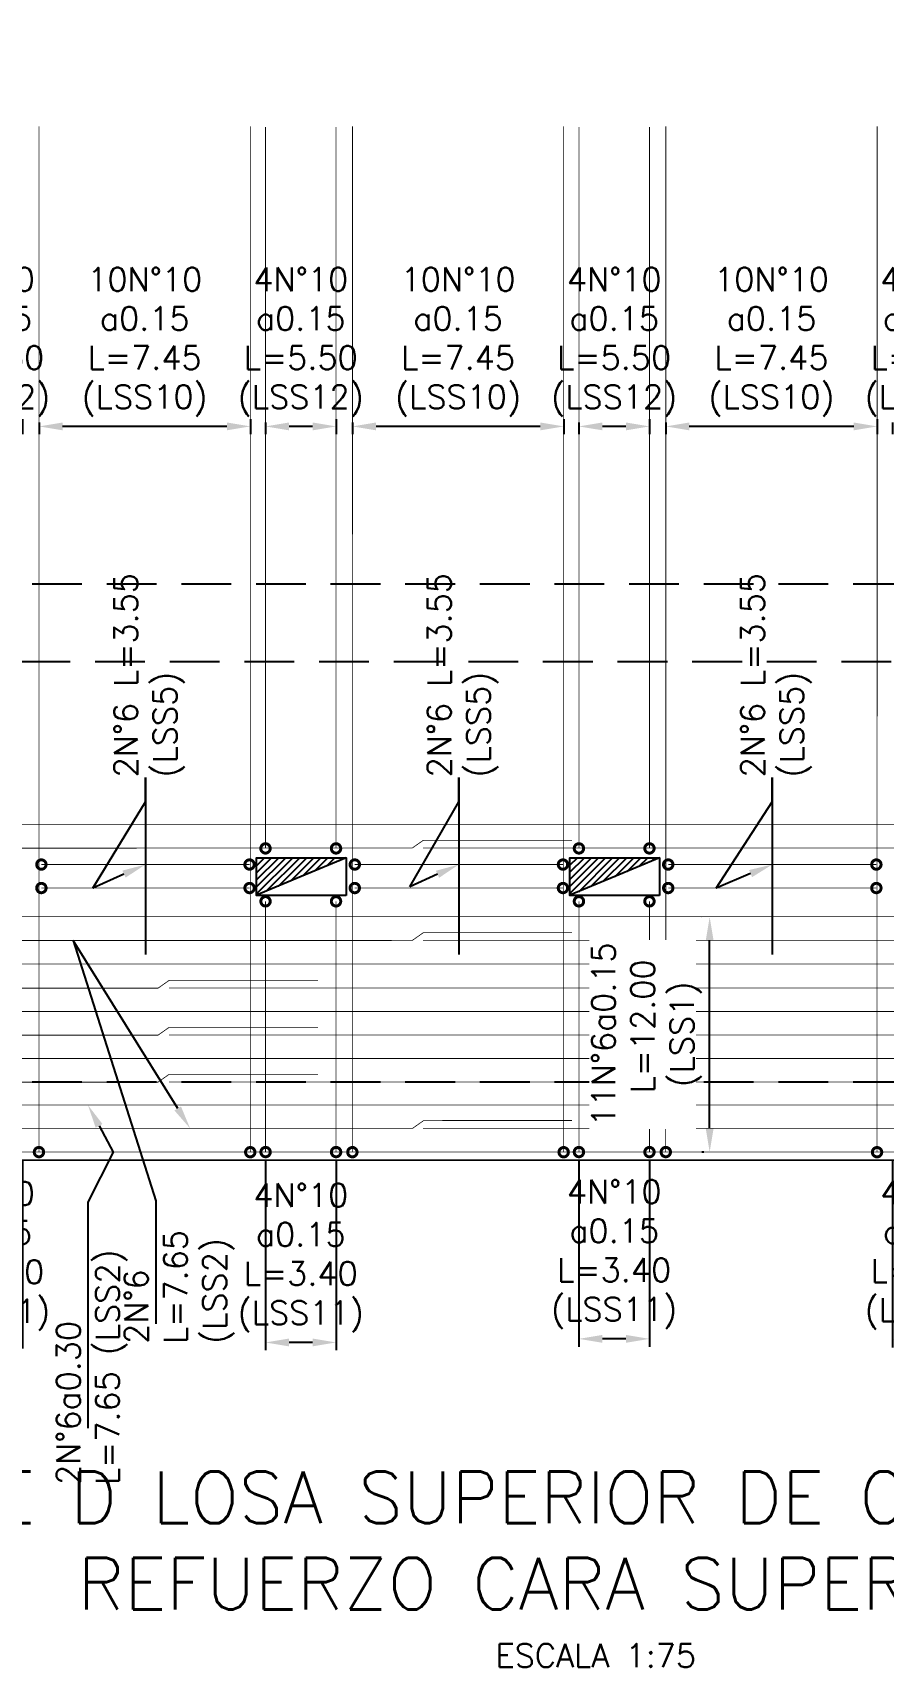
# Model space of a CAD drawing. Header units: metres. Extents: x 1080594 to 1081411, y 976871 to 977162.
# Drawn here: x 1080971.94 to 1080977.37, y 977027.59 to 977038.03 of the extents above; entities that cross this region are included whole.
import ezdxf
from ezdxf import colors
from ezdxf.entities.mleader import LeaderData, LeaderLine
from ezdxf.math import Vec2, Vec3

# ---------------------------------------------------------------- set-up
doc = ezdxf.new("R2010")
doc.units = ezdxf.units.M
doc.header["$LTSCALE"] = 25.4
doc.linetypes.add('HIDDEN', pattern=[0.375, 0.25, -0.125])
for name, color, linetype in [('CONTRAPESO', 3, 'Continuous'), ('DIMCONTRAPESO', 1, 'Continuous'), ('PROY', 9, 'HIDDEN'), ('REF', 6, 'Continuous'), ('REGL175', 7, 'Continuous')]:
    doc.layers.add(name, color=color, linetype=linetype)
doc.layers.add('COTACIM', color=20, linetype='Continuous', lineweight=5)
doc.styles.add('romans', font='romans.shx')
doc.dimstyles.new('Copy 75', dxfattribs={"dimtxt": 0.15, "dimasz": 0.15, "dimexe": 0.05, "dimexo": 0.05, "dimgap": 0.05, "dimtad": 1, "dimzin": 0, "dimdsep": 46, "dimtxsty": 'romans', "dimcen": 0.002, "dimclrd": 1, "dimclre": 1, "dimclrt": 3, "dimadec": 4, "dimazin": 0, "dimtfac": 1, "dimtofl": 0, "dimtmove": 1, "dimatfit": 3, "dimfxl": 1, "dimtolj": 1, "dimtzin": 0, "dimarcsym": 1})

# ---------------------------------------------------------------- blocks, each defined once
blk = doc.blocks.new('*D895')
at = {"layer": 'Defpoints', "color": 0, "transparency": 16777216}
for p in [(1080977.426, 977030.879), (1080977.876, 977030.879), (1080977.426, 977029.681)]:
    blk.add_point(p, dxfattribs=at)
at = {"layer": 'DIMCONTRAPESO', "color": 1, "lineweight": -2, "transparency": 16777216}
for p, q in [((1080977.426, 977030.829), (1080977.426, 977029.631)), ((1080977.876, 977030.829), (1080977.876, 977029.631)), ((1080977.726, 977029.681), (1080977.576, 977029.681))]:
    blk.add_line(p, q, dxfattribs=at)
at = {"layer": 'DIMCONTRAPESO', "color": 1, "transparency": 16777216}
for points in [[(1080977.576, 977029.706), (1080977.576, 977029.656), (1080977.426, 977029.681)], [(1080977.726, 977029.706), (1080977.726, 977029.656), (1080977.876, 977029.681)]]:
    blk.add_solid(points, dxfattribs=at)
at = {"layer": 'DIMCONTRAPESO', "color": 3, "transparency": 16777216, "insert": (1080977.651, 977030.221), "char_height": 0.15, "attachment_point": 5, "style": 'romans'}
blk.add_mtext('\\A1;4N°10\\Pa0.15\\PL=3.40\\P(LSS11)', dxfattribs=at)
blk = doc.blocks.new('*D896')
at = {"layer": 'Defpoints', "color": 0, "transparency": 16777216}
for p in [(1080977.426, 977035.587), (1080977.426, 977035.513), (1080977.876, 977035.609)]:
    blk.add_point(p, dxfattribs=at)
at = {"layer": 'DIMCONTRAPESO', "color": 1, "lineweight": -2, "transparency": 16777216}
for p, q in [((1080977.426, 977035.537), (1080977.426, 977035.463)), ((1080977.726, 977035.513), (1080977.576, 977035.513)), ((1080977.876, 977035.559), (1080977.876, 977035.463))]:
    blk.add_line(p, q, dxfattribs=at)
at = {"layer": 'DIMCONTRAPESO', "color": 1, "transparency": 16777216}
for points in [[(1080977.576, 977035.538), (1080977.576, 977035.488), (1080977.426, 977035.513)], [(1080977.726, 977035.538), (1080977.726, 977035.488), (1080977.876, 977035.513)]]:
    blk.add_solid(points, dxfattribs=at)
at = {"layer": 'DIMCONTRAPESO', "color": 3, "transparency": 16777216, "insert": (1080977.651, 977036.052), "char_height": 0.15, "attachment_point": 5, "style": 'romans'}
blk.add_mtext('\\A1;4N°10\\Pa0.15\\PL=5.50\\P(LSS12)', dxfattribs=at)
blk = doc.blocks.new('*D897')
at = {"layer": 'Defpoints', "color": 0, "transparency": 16777216}
for p in [(1080975.98, 977035.587), (1080975.98, 977035.513), (1080977.329, 977035.609)]:
    blk.add_point(p, dxfattribs=at)
at = {"layer": 'DIMCONTRAPESO', "color": 1, "lineweight": -2, "transparency": 16777216}
for p, q in [((1080975.98, 977035.537), (1080975.98, 977035.463)), ((1080977.179, 977035.513), (1080976.13, 977035.513)), ((1080977.329, 977035.559), (1080977.329, 977035.463))]:
    blk.add_line(p, q, dxfattribs=at)
at = {"layer": 'DIMCONTRAPESO', "color": 1, "transparency": 16777216}
for points in [[(1080976.13, 977035.538), (1080976.13, 977035.488), (1080975.98, 977035.513)], [(1080977.179, 977035.538), (1080977.179, 977035.488), (1080977.329, 977035.513)]]:
    blk.add_solid(points, dxfattribs=at)
at = {"layer": 'DIMCONTRAPESO', "color": 3, "transparency": 16777216, "insert": (1080976.655, 977036.052), "char_height": 0.15, "attachment_point": 5, "style": 'romans'}
blk.add_mtext('\\A1;10N°10\\Pa0.15\\PL=7.45\\P(LSS10)', dxfattribs=at)
blk = doc.blocks.new('*D898')
at = {"layer": 'Defpoints', "color": 0, "transparency": 16777216}
for p in [(1080975.426, 977030.879), (1080975.876, 977030.879), (1080975.426, 977029.686)]:
    blk.add_point(p, dxfattribs=at)
at = {"layer": 'DIMCONTRAPESO', "color": 1, "lineweight": -2, "transparency": 16777216}
for p, q in [((1080975.426, 977030.829), (1080975.426, 977029.636)), ((1080975.876, 977030.829), (1080975.876, 977029.636)), ((1080975.726, 977029.686), (1080975.576, 977029.686))]:
    blk.add_line(p, q, dxfattribs=at)
at = {"layer": 'DIMCONTRAPESO', "color": 1, "transparency": 16777216}
for points in [[(1080975.576, 977029.711), (1080975.576, 977029.661), (1080975.426, 977029.686)], [(1080975.726, 977029.711), (1080975.726, 977029.661), (1080975.876, 977029.686)]]:
    blk.add_solid(points, dxfattribs=at)
at = {"layer": 'DIMCONTRAPESO', "color": 3, "transparency": 16777216, "insert": (1080975.651, 977030.226), "char_height": 0.15, "attachment_point": 5, "style": 'romans'}
blk.add_mtext('\\A1;4N°10\\Pa0.15\\PL=3.40\\P(LSS11)', dxfattribs=at)
blk = doc.blocks.new('*D899')
at = {"layer": 'Defpoints', "color": 0, "transparency": 16777216}
for p in [(1080975.426, 977035.587), (1080975.426, 977035.513), (1080975.876, 977035.609)]:
    blk.add_point(p, dxfattribs=at)
at = {"layer": 'DIMCONTRAPESO', "color": 1, "lineweight": -2, "transparency": 16777216}
for p, q in [((1080975.426, 977035.537), (1080975.426, 977035.463)), ((1080975.726, 977035.513), (1080975.576, 977035.513)), ((1080975.876, 977035.559), (1080975.876, 977035.463))]:
    blk.add_line(p, q, dxfattribs=at)
at = {"layer": 'DIMCONTRAPESO', "color": 1, "transparency": 16777216}
for points in [[(1080975.576, 977035.538), (1080975.576, 977035.488), (1080975.426, 977035.513)], [(1080975.726, 977035.538), (1080975.726, 977035.488), (1080975.876, 977035.513)]]:
    blk.add_solid(points, dxfattribs=at)
at = {"layer": 'DIMCONTRAPESO', "color": 3, "transparency": 16777216, "insert": (1080975.651, 977036.052), "char_height": 0.15, "attachment_point": 5, "style": 'romans'}
blk.add_mtext('\\A1;4N°10\\Pa0.15\\PL=5.50\\P(LSS12)', dxfattribs=at)
blk = doc.blocks.new('*D900')
at = {"layer": 'Defpoints', "color": 0, "transparency": 16777216}
for p in [(1080973.981, 977035.587), (1080973.981, 977035.513), (1080975.329, 977035.609)]:
    blk.add_point(p, dxfattribs=at)
at = {"layer": 'DIMCONTRAPESO', "color": 1, "lineweight": -2, "transparency": 16777216}
for p, q in [((1080973.981, 977035.537), (1080973.981, 977035.463)), ((1080975.179, 977035.513), (1080974.131, 977035.513)), ((1080975.329, 977035.559), (1080975.329, 977035.463))]:
    blk.add_line(p, q, dxfattribs=at)
at = {"layer": 'DIMCONTRAPESO', "color": 1, "transparency": 16777216}
for points in [[(1080974.131, 977035.538), (1080974.131, 977035.488), (1080973.981, 977035.513)], [(1080975.179, 977035.538), (1080975.179, 977035.488), (1080975.329, 977035.513)]]:
    blk.add_solid(points, dxfattribs=at)
at = {"layer": 'DIMCONTRAPESO', "color": 3, "transparency": 16777216, "insert": (1080974.655, 977036.052), "char_height": 0.15, "attachment_point": 5, "style": 'romans'}
blk.add_mtext('\\A1;10N°10\\Pa0.15\\PL=7.45\\P(LSS10)', dxfattribs=at)
blk = doc.blocks.new('*D901')
at = {"layer": 'Defpoints', "color": 0, "transparency": 16777216}
for p in [(1080973.426, 977030.879), (1080973.876, 977030.879), (1080973.426, 977029.663)]:
    blk.add_point(p, dxfattribs=at)
at = {"layer": 'DIMCONTRAPESO', "color": 1, "lineweight": -2, "transparency": 16777216}
for p, q in [((1080973.426, 977030.829), (1080973.426, 977029.613)), ((1080973.876, 977030.829), (1080973.876, 977029.613)), ((1080973.726, 977029.663), (1080973.576, 977029.663))]:
    blk.add_line(p, q, dxfattribs=at)
at = {"layer": 'DIMCONTRAPESO', "color": 1, "transparency": 16777216}
for points in [[(1080973.576, 977029.688), (1080973.576, 977029.638), (1080973.426, 977029.663)], [(1080973.726, 977029.688), (1080973.726, 977029.638), (1080973.876, 977029.663)]]:
    blk.add_solid(points, dxfattribs=at)
at = {"layer": 'DIMCONTRAPESO', "color": 3, "transparency": 16777216, "insert": (1080973.651, 977030.203), "char_height": 0.15, "attachment_point": 5, "style": 'romans'}
blk.add_mtext('\\A1;4N°10\\Pa0.15\\PL=3.40\\P(LSS11)', dxfattribs=at)
blk = doc.blocks.new('*D902')
at = {"layer": 'Defpoints', "color": 0, "transparency": 16777216}
for p in [(1080973.426, 977035.587), (1080973.426, 977035.513), (1080973.876, 977035.609)]:
    blk.add_point(p, dxfattribs=at)
at = {"layer": 'DIMCONTRAPESO', "color": 1, "lineweight": -2, "transparency": 16777216}
for p, q in [((1080973.426, 977035.537), (1080973.426, 977035.463)), ((1080973.726, 977035.513), (1080973.576, 977035.513)), ((1080973.876, 977035.559), (1080973.876, 977035.463))]:
    blk.add_line(p, q, dxfattribs=at)
at = {"layer": 'DIMCONTRAPESO', "color": 1, "transparency": 16777216}
for points in [[(1080973.576, 977035.538), (1080973.576, 977035.488), (1080973.426, 977035.513)], [(1080973.726, 977035.538), (1080973.726, 977035.488), (1080973.876, 977035.513)]]:
    blk.add_solid(points, dxfattribs=at)
at = {"layer": 'DIMCONTRAPESO', "color": 3, "transparency": 16777216, "insert": (1080973.651, 977036.052), "char_height": 0.15, "attachment_point": 5, "style": 'romans'}
blk.add_mtext('\\A1;4N°10\\Pa0.15\\PL=5.50\\P(LSS12)', dxfattribs=at)
blk = doc.blocks.new('*D903')
at = {"layer": 'Defpoints', "color": 0, "transparency": 16777216}
for p in [(1080971.981, 977035.587), (1080971.981, 977035.513), (1080973.329, 977035.609)]:
    blk.add_point(p, dxfattribs=at)
at = {"layer": 'DIMCONTRAPESO', "color": 1, "lineweight": -2, "transparency": 16777216}
for p, q in [((1080971.981, 977035.537), (1080971.981, 977035.463)), ((1080973.179, 977035.513), (1080972.131, 977035.513)), ((1080973.329, 977035.559), (1080973.329, 977035.463))]:
    blk.add_line(p, q, dxfattribs=at)
at = {"layer": 'DIMCONTRAPESO', "color": 1, "transparency": 16777216}
for points in [[(1080972.131, 977035.538), (1080972.131, 977035.488), (1080971.981, 977035.513)], [(1080973.179, 977035.538), (1080973.179, 977035.488), (1080973.329, 977035.513)]]:
    blk.add_solid(points, dxfattribs=at)
at = {"layer": 'DIMCONTRAPESO', "color": 3, "transparency": 16777216, "insert": (1080972.655, 977036.052), "char_height": 0.15, "attachment_point": 5, "style": 'romans'}
blk.add_mtext('\\A1;10N°10\\Pa0.15\\PL=7.45\\P(LSS10)', dxfattribs=at)
blk = doc.blocks.new('*D904')
at = {"layer": 'Defpoints', "color": 0, "transparency": 16777216}
for p in [(1080971.426, 977030.879), (1080971.876, 977030.879), (1080971.426, 977029.675)]:
    blk.add_point(p, dxfattribs=at)
at = {"layer": 'DIMCONTRAPESO', "color": 1, "lineweight": -2, "transparency": 16777216}
for p, q in [((1080971.426, 977030.829), (1080971.426, 977029.625)), ((1080971.876, 977030.829), (1080971.876, 977029.625)), ((1080971.726, 977029.675), (1080971.576, 977029.675))]:
    blk.add_line(p, q, dxfattribs=at)
at = {"layer": 'DIMCONTRAPESO', "color": 1, "transparency": 16777216}
for points in [[(1080971.576, 977029.7), (1080971.576, 977029.65), (1080971.426, 977029.675)], [(1080971.726, 977029.7), (1080971.726, 977029.65), (1080971.876, 977029.675)]]:
    blk.add_solid(points, dxfattribs=at)
at = {"layer": 'DIMCONTRAPESO', "color": 3, "transparency": 16777216, "insert": (1080971.651, 977030.214), "char_height": 0.15, "attachment_point": 5, "style": 'romans'}
blk.add_mtext('\\A1;4N°10\\Pa0.15\\PL=3.40\\P(LSS11)', dxfattribs=at)
blk = doc.blocks.new('*D905')
at = {"layer": 'Defpoints', "color": 0, "transparency": 16777216}
for p in [(1080971.426, 977035.587), (1080971.426, 977035.513), (1080971.876, 977035.609)]:
    blk.add_point(p, dxfattribs=at)
at = {"layer": 'DIMCONTRAPESO', "color": 1, "lineweight": -2, "transparency": 16777216}
for p, q in [((1080971.426, 977035.537), (1080971.426, 977035.463)), ((1080971.726, 977035.513), (1080971.576, 977035.513)), ((1080971.876, 977035.559), (1080971.876, 977035.463))]:
    blk.add_line(p, q, dxfattribs=at)
at = {"layer": 'DIMCONTRAPESO', "color": 1, "transparency": 16777216}
for points in [[(1080971.576, 977035.538), (1080971.576, 977035.488), (1080971.426, 977035.513)], [(1080971.726, 977035.538), (1080971.726, 977035.488), (1080971.876, 977035.513)]]:
    blk.add_solid(points, dxfattribs=at)
at = {"layer": 'DIMCONTRAPESO', "color": 3, "transparency": 16777216, "insert": (1080971.651, 977036.052), "char_height": 0.15, "attachment_point": 5, "style": 'romans'}
blk.add_mtext('\\A1;4N°10\\Pa0.15\\PL=5.50\\P(LSS12)', dxfattribs=at)
blk = doc.blocks.new('*D911')
at = {"layer": 'Defpoints', "color": 0, "transparency": 16777216}
for p in [(1080976.26, 977032.38), (1080976.26, 977032.38), (1080976.272, 977030.879)]:
    blk.add_point(p, dxfattribs=at)
at = {"layer": 'DIMCONTRAPESO', "color": 1, "lineweight": -2, "transparency": 16777216}
for p, q in [((1080976.21, 977032.38), (1080976.21, 977032.38)), ((1080976.26, 977031.029), (1080976.26, 977032.23)), ((1080976.222, 977030.879), (1080976.21, 977030.879))]:
    blk.add_line(p, q, dxfattribs=at)
at = {"layer": 'DIMCONTRAPESO', "color": 3, "transparency": 16777216, "insert": (1080975.858, 977031.63), "char_height": 0.15, "attachment_point": 5, "rotation": 90, "style": 'romans', "bg_fill": 3, "box_fill_scale": 1.1, "bg_fill_color": 256, "bg_fill_true_color": 13158600, "bg_fill_transparency": 0}
blk.add_mtext('\\A1;11N°6a0.15\\P L=12.00\\P(LSS1)', dxfattribs=at)
at = {"layer": 'DIMCONTRAPESO', "color": 1, "transparency": 16777216}
for points in [[(1080976.235, 977032.23), (1080976.285, 977032.23), (1080976.26, 977032.38)], [(1080976.235, 977031.029), (1080976.285, 977031.029), (1080976.26, 977030.879)]]:
    blk.add_solid(points, dxfattribs=at)

msp = doc.modelspace()

# ---------------------------------------------------------------- hatches: boundary and pattern name
at = {"layer": 'DIMCONTRAPESO'}
h = msp.add_hatch(dxfattribs=at)
h.set_pattern_fill('ANSI31', color=9, scale=0.01)
h.set_pattern_definition([(45, (319.07908, -14.751402), (-0.0224506403027, 0.0224506403027), [])])
h.paths.add_polyline_path([(1080973.368361, 977032.758201), (1080973.940042, 977032.758201), (1080973.654201, 977032.638201), (1080973.368361, 977032.518201)])
h = msp.add_hatch(dxfattribs=at)
h.set_pattern_fill('ANSI31', color=9, scale=0.01)
h.set_pattern_definition([(45, (317.07908, -14.751402), (-0.0224506403027, 0.0224506403027), [])])
h.paths.add_polyline_path([(1080975.368361, 977032.758201), (1080975.940042, 977032.758201), (1080975.654201, 977032.638201), (1080975.368361, 977032.518201)])

# ---------------------------------------------------------------- linework, layer by layer
at = {"layer": 'CONTRAPESO'}
for points in [[(1080985.581717, 977048.00955), (1080968.578986, 977048.00955), (1080968.578986, 977030.827608), (1080985.581717, 977030.828608)], [(1080973.940042, 977032.518201), (1080973.368361, 977032.518201), (1080973.368361, 977032.758201), (1080973.940042, 977032.758201)], [(1080975.940042, 977032.518201), (1080975.368361, 977032.518201), (1080975.368361, 977032.758201), (1080975.940042, 977032.758201)]]:
    msp.add_lwpolyline(points, close=True, dxfattribs=at)
at = {"layer": 'DIMCONTRAPESO', "color": 2}
for points in [[(1080973.940042, 977032.758475), (1080973.654201, 977032.638475), (1080973.368361, 977032.518475)], [(1080975.940042, 977032.758475), (1080975.654201, 977032.638475), (1080975.368361, 977032.518475)]]:
    msp.add_lwpolyline(points, dxfattribs=at)
at = {"layer": 'PROY', "color": 252, "ltscale": 0.05}
msp.add_lwpolyline([(1080985.038986, 977034.508608), (1080985.038986, 977044.334456), (1080969.078986, 977044.334456), (1080969.078986, 977034.508608)], close=True, dxfattribs=at)
msp.add_lwpolyline([(1080969.078986, 977031.328108), (1080969.078986, 977031.328108), (1080985.038986, 977031.328108), (1080985.038986, 977034.008608), (1080969.078986, 977034.008608), (1080969.078986, 977031.328108)], dxfattribs=at)
at = {"layer": 'REF', "ltscale": 0.1, "const_width": 0.005}
for points in [[(1080971.980684, 977037.428648), (1080971.980684, 977035.427651), (1080971.980595, 977035.37776), (1080971.980062, 977030.878491)], [(1080973.329047, 977037.428481), (1080973.329047, 977035.427484), (1080973.328958, 977035.377594), (1080973.328425, 977030.878325)], [(1080973.425786, 977032.818089), (1080973.425786, 977037.425187)], [(1080973.875786, 977032.818089), (1080973.875786, 977037.425187)], [(1080973.980684, 977037.428648), (1080973.980684, 977035.427651), (1080973.980595, 977035.37776), (1080973.980062, 977030.878491)], [(1080975.329047, 977037.428481), (1080975.329047, 977035.427484), (1080975.328958, 977035.377594), (1080975.328425, 977030.878325)], [(1080975.425786, 977032.818089), (1080975.425786, 977037.425187)], [(1080975.875786, 977032.818089), (1080975.875786, 977037.425187)], [(1080975.980488, 977037.428648), (1080975.980488, 977035.427651), (1080975.980399, 977035.37776), (1080975.979865, 977030.878491)], [(1080977.32885, 977037.428481), (1080977.32885, 977035.427484), (1080977.328761, 977035.377594), (1080977.328228, 977030.878325)], [(1080979.735248, 977032.970358), (1080968.635247, 977032.97036)], [(1080975.381717, 977032.87032), (1080974.432911, 977032.870075), (1080974.362018, 977032.820169), (1080968.624795, 977032.819602)], [(1080974.431717, 977032.820166), (1080985.537978, 977032.820164)], [(1080973.3239, 977032.715088), (1080971.995581, 977032.715088)], [(1080975.3239, 977032.715088), (1080973.995581, 977032.715088)], [(1080977.323703, 977032.715088), (1080975.995581, 977032.715088)], [(1080973.323889, 977032.565088), (1080971.99557, 977032.565088)], [(1080973.425786, 977032.480009), (1080973.425786, 977030.87889)], [(1080973.875786, 977032.480009), (1080973.875786, 977030.87889)], [(1080975.323889, 977032.565088), (1080973.99557, 977032.565088)], [(1080975.425786, 977032.480009), (1080975.425786, 977030.87889)], [(1080975.875786, 977032.480009), (1080975.875786, 977030.87889)], [(1080977.323692, 977032.565088), (1080975.99557, 977032.565088)], [(1080979.728986, 977032.384659), (1080968.628985, 977032.384661)], [(1080975.381717, 977032.280263), (1080974.433386, 977032.280263), (1080974.362493, 977032.230356), (1080968.618533, 977032.229789)], [(1080974.431717, 977032.230353), (1080985.521264, 977032.230351)], [(1080979.728986, 977032.080521), (1080968.628985, 977032.080523)], [(1080973.760232, 977031.975619), (1080972.811078, 977031.975469), (1080972.740185, 977031.925562), (1080968.16092, 977031.925046)], [(1080972.810469, 977031.926215), (1080983.910469, 977031.926213)], [(1080979.728986, 977031.776579), (1080968.628985, 977031.776581)], [(1080973.760232, 977031.675619), (1080972.811078, 977031.675469), (1080972.740185, 977031.625562), (1080968.16092, 977031.625046)], [(1080972.810469, 977031.626215), (1080983.910469, 977031.626213)], [(1080979.728986, 977031.476579), (1080968.628985, 977031.476581)], [(1080973.760232, 977031.375619), (1080972.811078, 977031.375469), (1080972.740185, 977031.325562), (1080968.16092, 977031.325046)], [(1080972.810469, 977031.326215), (1080983.910469, 977031.326213)], [(1080979.728986, 977031.178888), (1080968.628985, 977031.17889)], [(1080975.381717, 977031.080312), (1080974.434989, 977031.080067), (1080974.364096, 977031.03016), (1080968.618533, 977031.029593)], [(1080974.431717, 977031.030158), (1080985.5312, 977031.030154)], [(1080979.728986, 977030.878888), (1080968.628985, 977030.87889)]]:
    msp.add_lwpolyline(points, dxfattribs=at)
at = {"layer": 'REF', "ltscale": 0.1, "const_width": 0.06}
for points in [[(1080973.435311, 977032.818089, 1), (1080973.416261, 977032.818089, 1)], [(1080973.885311, 977032.818089, 1), (1080973.866261, 977032.818089, 1)], [(1080975.435311, 977032.818089, 1), (1080975.416261, 977032.818089, 1)], [(1080975.885311, 977032.818089, 1), (1080975.866261, 977032.818089, 1)], [(1080972.005102, 977032.715088, 1), (1080971.986052, 977032.715088, 1)], [(1080973.333421, 977032.715088, 1), (1080973.314371, 977032.715088, 1)], [(1080974.005102, 977032.715088, 1), (1080973.986052, 977032.715088, 1)], [(1080975.333421, 977032.715088, 1), (1080975.314371, 977032.715088, 1)], [(1080976.005102, 977032.715088, 1), (1080975.986052, 977032.715088, 1)], [(1080977.333224, 977032.715088, 1), (1080977.314174, 977032.715088, 1)], [(1080972.00509, 977032.565088, 1), (1080971.98604, 977032.565088, 1)], [(1080973.33341, 977032.565088, 1), (1080973.31436, 977032.565088, 1)], [(1080974.00509, 977032.565088, 1), (1080973.98604, 977032.565088, 1)], [(1080975.33341, 977032.565088, 1), (1080975.31436, 977032.565088, 1)], [(1080976.00509, 977032.565088, 1), (1080975.98604, 977032.565088, 1)], [(1080977.333213, 977032.565088, 1), (1080977.314163, 977032.565088, 1)], [(1080973.435311, 977032.480009, 1), (1080973.416261, 977032.480009, 1)], [(1080973.885311, 977032.480009, 1), (1080973.866261, 977032.480009, 1)], [(1080975.435311, 977032.480009, 1), (1080975.416261, 977032.480009, 1)], [(1080975.885311, 977032.480009, 1), (1080975.866261, 977032.480009, 1)], [(1080971.989587, 977030.878664, 1), (1080971.970537, 977030.878664, 1)], [(1080973.33795, 977030.878073, 1), (1080973.3189, 977030.878073, 1)], [(1080973.435749, 977030.87889, 1), (1080973.416699, 977030.87889, 1)], [(1080973.88575, 977030.87889, 1), (1080973.8667, 977030.87889, 1)], [(1080973.989587, 977030.878239, 1), (1080973.970537, 977030.878239, 1)], [(1080975.33795, 977030.878073, 1), (1080975.3189, 977030.878073, 1)], [(1080975.435311, 977030.87889, 1), (1080975.416261, 977030.87889, 1)], [(1080975.885311, 977030.878637, 1), (1080975.866261, 977030.878637, 1)], [(1080975.989537, 977030.87889, 1), (1080975.970487, 977030.87889, 1)], [(1080977.337753, 977030.878073, 1), (1080977.318703, 977030.878073, 1)]]:
    msp.add_lwpolyline(points, format="xyb", close=True, dxfattribs=at)

# ---------------------------------------------------------------- texts
at = {"layer": 'REGL175', "insert": (1080969.281414, 977028.838709), "char_height": 0.33, "width": 12.63271454, "attachment_point": 1, "style": 'romans'}
msp.add_mtext('\\pi1.90934;{\\C0;EJE D LOSA SUPERIOR DE CONTRAPESO\\P\\pi2.94564;REFUERZO CARA SUPERIOR\\P\\pi5.61278;\\H0.45455x;\\C3;ESCALA 1:75}', dxfattribs=at)

# ---------------------------------------------------------------- dimensions: what is measured, and where the dimension line sits
at = {"layer": 'DIMCONTRAPESO', "color": 2}
for base, p1, p2, text, picture, middle in [((1080971.425786, 977035.512667), (1080971.875786, 977035.609202), (1080971.425786, 977035.586966), '4N°10\\Pa0.15\\PL=5.50\\P(LSS12)', '*D905', (1080971.650786, 977035.512667)), ((1080971.980569, 977035.512726), (1080973.328924, 977035.609261), (1080971.980569, 977035.587122), '10N°10\\Pa0.15\\PL=7.45\\P(LSS10)', '*D903', (1080972.654747, 977035.512726)), ((1080973.425786, 977035.512667), (1080973.875786, 977035.609202), (1080973.425786, 977035.586966), '4N°10\\Pa0.15\\PL=5.50\\P(LSS12)', '*D902', (1080973.650786, 977035.512667)), ((1080973.980569, 977035.512726), (1080975.328924, 977035.609261), (1080973.980569, 977035.587122), '10N°10\\Pa0.15\\PL=7.45\\P(LSS10)', '*D900', (1080974.654747, 977035.512726)), ((1080975.425786, 977035.512667), (1080975.875786, 977035.609202), (1080975.425786, 977035.586966), '4N°10\\Pa0.15\\PL=5.50\\P(LSS12)', '*D899', (1080975.650786, 977035.512667)), ((1080975.980373, 977035.512726), (1080977.328727, 977035.609261), (1080975.980373, 977035.587122), '10N°10\\Pa0.15\\PL=7.45\\P(LSS10)', '*D897', (1080976.65455, 977035.512726)), ((1080977.42559, 977035.512667), (1080977.87559, 977035.609202), (1080977.42559, 977035.586966), '4N°10\\Pa0.15\\PL=5.50\\P(LSS12)', '*D896', (1080977.65059, 977035.512667)), ((1080971.425786, 977029.674871), (1080971.875786, 977030.879142), (1080971.425786, 977030.87889), '4N°10\\Pa0.15\\PL=3.40\\P(LSS11)', '*D904', (1080971.650786, 977029.674871)), ((1080973.425786, 977029.663337), (1080973.875786, 977030.879142), (1080973.425786, 977030.87889), '4N°10\\Pa0.15\\PL=3.40\\P(LSS11)', '*D901', (1080973.650786, 977029.663337)), ((1080975.425786, 977029.686261), (1080975.875786, 977030.879142), (1080975.425786, 977030.87889), '4N°10\\Pa0.15\\PL=3.40\\P(LSS11)', '*D898', (1080975.650786, 977029.686261)), ((1080977.42559, 977029.681269), (1080977.87559, 977030.879142), (1080977.42559, 977030.87889), '4N°10\\Pa0.15\\PL=3.40\\P(LSS11)', '*D895', (1080977.65059, 977029.681269))]:
    dim = msp.add_linear_dim(base=base, p1=p1, p2=p2, angle=180, text=text, dimstyle='Copy 75', dxfattribs=at)
    dim.commit()
    dim.dimension.update_dxf_attribs({"geometry": picture, "text_midpoint": middle, "dimtype": 160})

# ---------------------------------------------------------------- leaders
at = {"layer": 'COTACIM'}
ml = msp.add_multileader_mtext('Standard', dxfattribs=at)
ml.set_content('2N°6 L=3.55\\P(LSS5)', color=3, style='romans')
ml.set_leader_properties(color=256)
ml.build(insert=Vec2(0, 0))
ml.multileader.update_dxf_attribs({"text_left_attachment_type": 6, "text_right_attachment_type": 6, "dogleg_length": 0.15602, "arrow_head_size": 0.15})
ctx = ml.context
ctx.base_point, ctx.char_height, ctx.arrow_head_size, ctx.landing_gap_size, ctx.plane_origin, ctx.plane_x_axis, ctx.plane_y_axis = Vec3(1080972.659736, 977033.27145), 0.15, 0.15, 0, Vec3(1080971.527197, 977033.176071), Vec3(0, 1), Vec3(-1, 0)
ctx.left_attachment, ctx.right_attachment = 6, 6
notes = []
notes.append((ctx, [(0, (1, 1, 0), (1080972.659736, 977033.11543), (0, 1), 0.15602, [(1, [(1080972.659741, 977032.715088), (1080972.323332, 977032.565088)], 0, [])])]))
ctx.mtext.insert, ctx.mtext.text_direction, ctx.mtext.rotation, ctx.mtext.flow_direction = Vec3(1080972.459736, 977033.27145), Vec3(0, 1), 1.570796327, 5
ml = msp.add_multileader_mtext('Standard', dxfattribs=at)
ml.set_content('2N°6 L=3.55\\P(LSS5)', color=3, style='romans')
ml.set_leader_properties(color=256)
ml.build(insert=Vec2(0, 0))
ml.multileader.update_dxf_attribs({"text_left_attachment_type": 6, "text_right_attachment_type": 6, "dogleg_length": 0.15602, "arrow_head_size": 0.15})
ctx = ml.context
ctx.base_point, ctx.char_height, ctx.arrow_head_size, ctx.landing_gap_size, ctx.plane_origin, ctx.plane_x_axis, ctx.plane_y_axis = Vec3(1080974.659735, 977033.271449), 0.15, 0.15, 0, Vec3(1080973.527196, 977033.17607), Vec3(0, 1), Vec3(-1, 0)
ctx.left_attachment, ctx.right_attachment = 6, 6
notes.append((ctx, [(0, (1, 1, 0), (1080974.659735, 977033.115429), (0, 1), 0.15602, [(1, [(1080974.659741, 977032.715088), (1080974.346157, 977032.572295)], 0, [])])]))
ctx.mtext.insert, ctx.mtext.text_direction, ctx.mtext.rotation, ctx.mtext.flow_direction = Vec3(1080974.459735, 977033.271449), Vec3(0, 1), 1.570796327, 5
ml = msp.add_multileader_mtext('Standard', dxfattribs=at)
ml.set_content('2N°6 L=3.55\\P(LSS5)', color=3, style='romans')
ml.set_leader_properties(color=256)
ml.build(insert=Vec2(0, 0))
ml.multileader.update_dxf_attribs({"text_left_attachment_type": 6, "text_right_attachment_type": 6, "dogleg_length": 0.15602, "arrow_head_size": 0.15})
ctx = ml.context
ctx.base_point, ctx.char_height, ctx.arrow_head_size, ctx.landing_gap_size, ctx.plane_origin, ctx.plane_x_axis, ctx.plane_y_axis = Vec3(1080976.659638, 977033.271449), 0.15, 0.15, 0, Vec3(1080975.527098, 977033.17607), Vec3(0, 1), Vec3(-1, 0)
ctx.left_attachment, ctx.right_attachment = 6, 6
notes.append((ctx, [(0, (1, 1, 0), (1080976.659638, 977033.115429), (0, 1), 0.15602, [(1, [(1080976.659637, 977032.715097), (1080976.300744, 977032.565088)], 0, [])])]))
ctx.mtext.insert, ctx.mtext.text_direction, ctx.mtext.rotation, ctx.mtext.flow_direction = Vec3(1080976.459638, 977033.271449), Vec3(0, 1), 1.570796327, 5
ml = msp.add_multileader_mtext('Standard', dxfattribs=at)
ml.set_content('2N°6 \\PL=7.65\\P(LSS2)', color=3, style='romans')
ml.set_leader_properties(color=256)
ml.build(insert=Vec2(0, 0))
ml.multileader.update_dxf_attribs({"text_left_attachment_type": 6, "text_right_attachment_type": 6, "dogleg_length": 0.15602, "arrow_head_size": 0.15})
ctx = ml.context
ctx.base_point, ctx.char_height, ctx.arrow_head_size, ctx.landing_gap_size, ctx.plane_origin, ctx.plane_x_axis, ctx.plane_y_axis = Vec3(1080972.725944, 977029.654397), 0.15, 0.15, 0, Vec3(1080971.409198, 977028.351339), Vec3(0, 1), Vec3(-1, 0)
ctx.left_attachment, ctx.right_attachment = 6, 6
notes.append((ctx, [(1, (1, 1, 0), (1080972.725944, 977030.56756), (0, -1), 0.15602, [(1, [(1080972.944589, 977031.03002), (1080972.199134, 977032.230142)], 0, [])])]))
ctx.mtext.insert, ctx.mtext.text_direction, ctx.mtext.rotation, ctx.mtext.width, ctx.mtext.flow_direction = Vec3(1080972.525944, 977029.654397), Vec3(0, 1), 1.570796327, 4.21276413, 5
ml = msp.add_multileader_mtext('Standard', dxfattribs=at)
ml.set_content('2N°6a0.30\\PL=7.65 (LSS2)', color=3, style='romans')
ml.set_leader_properties(color=256)
ml.build(insert=Vec2(0, 0))
ml.multileader.update_dxf_attribs({"text_left_attachment_type": 6, "text_right_attachment_type": 6, "dogleg_length": 0.15602, "arrow_head_size": 0.15})
ctx = ml.context
ctx.base_point, ctx.char_height, ctx.arrow_head_size, ctx.landing_gap_size, ctx.plane_origin, ctx.plane_x_axis, ctx.plane_y_axis = Vec3(1080972.292792, 977028.752775), 0.15, 0.15, 0, Vec3(1080973.323732, 977028.351339), Vec3(0, 1), Vec3(-1, 0)
ctx.left_attachment, ctx.right_attachment = 6, 6
notes.append((ctx, [(1, (1, 1, 0), (1080972.292792, 977030.558795), (0, -1), 0.15602, [(1, [(1080972.292777, 977031.178685), (1080972.453402, 977030.878701)], 0, [])])]))
ctx.mtext.insert, ctx.mtext.text_direction, ctx.mtext.rotation, ctx.mtext.flow_direction = Vec3(1080972.092792, 977028.752775), Vec3(0, 1), 1.570796327, 5
for ctx, leaders in notes:
    for number, flags, end, landing, length, lines in leaders:
        leader = LeaderData()
        leader.index, (leader.has_last_leader_line, leader.has_dogleg_vector, leader.attachment_direction) = number, flags
        leader.last_leader_point, leader.dogleg_vector, leader.dogleg_length = Vec3(end), Vec3(landing), length
        for number, points, colour, breaks in lines:
            line = LeaderLine()
            line.index, line.vertices, line.color, line.breaks = number, Vec3.list(points), colors.encode_raw_color(colour), breaks
            leader.lines.append(line)
        ctx.leaders.append(leader)

# ---------------------------------------------------------------- next in the draw order: dimensions: what is measured, and where the dimension line sits
at = {"layer": 'DIMCONTRAPESO', "color": 2}
dim = msp.add_linear_dim(base=(1080976.259557, 977032.380157), p1=(1080976.271789, 977030.878889), p2=(1080976.259557, 977032.380157), angle=90, text='11N°6a0.15\\P L=12.00\\P(LSS1)', dimstyle='Copy 75', override={"dimtfill": 1}, dxfattribs=at)
dim.commit()
dim.dimension.update_dxf_attribs({"geometry": '*D911', "text_midpoint": (1080976.271789, 977031.629523), "dimtype": 160})

doc.saveas('drawing.dxf')
